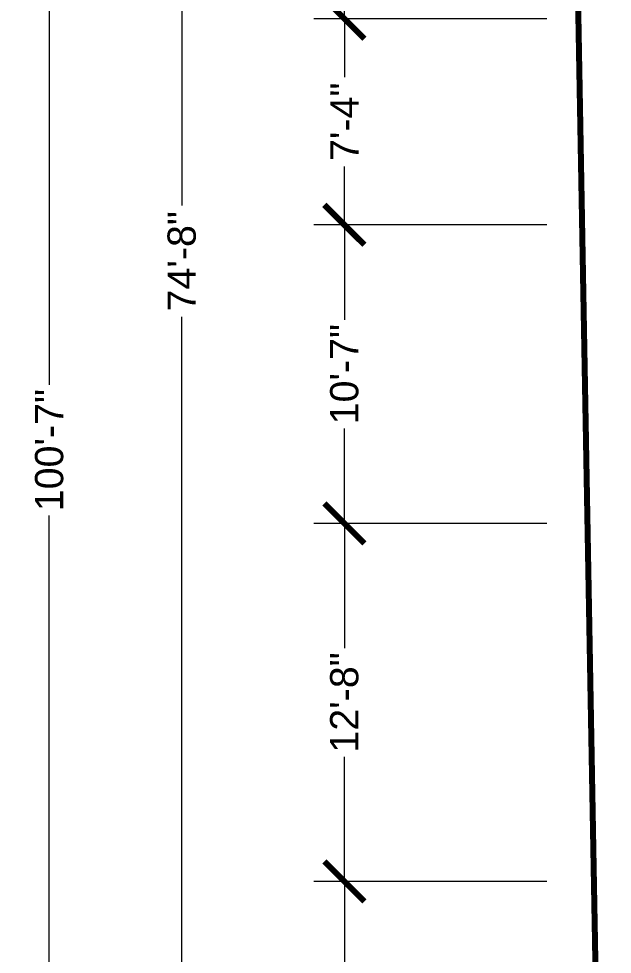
# Model space of a CAD drawing. Header units: millimetres. Extents: x 355 to 3640, y -248 to 1431.
# Drawn here: x 874.6 to 1126.9, y 388.6 to 786.8 of the extents above; entities that cross this region are included whole.
import ezdxf

# ---------------------------------------------------------------- set-up
doc = ezdxf.new("R2010")
doc.units = ezdxf.units.MM
doc.layers.get('0').update_dxf_attribs({"plot": 0})
doc.layers.add('DIMENSION', color=251, linetype='Continuous', lineweight=18)
doc.layers.add('PERIMETER', color=4, linetype='Continuous', lineweight=80)
doc.styles.get("Standard").update_dxf_attribs({"font": 'arial.ttf'})
doc.dimstyles.new('ISO-25', dxfattribs={"dimtxt": 12, "dimasz": 17, "dimexe": 13, "dimexo": 20, "dimgap": 3.125, "dimtad": 0, "dimtoh": 1, "dimdec": 0, "dimdsep": 46, "dimlunit": 4, "dimtxsty": 'Standard', "dimblk": 'ARCHTICK', "dimcen": 2.5, "dimclrd": 256, "dimclre": 256, "dimclrt": 256, "dimadec": 0, "dimazin": 0, "dimtfac": 1, "dimtdec": 0, "dimtmove": 0, "dimatfit": 3, "dimldrblk": 'DOT', "dimfxl": 1, "dimlwd": -1, "dimlwe": -1, "dimarcsym": 0})

# ---------------------------------------------------------------- blocks, each defined once
blk = doc.blocks.new('_ArchTick')
at = {"color": 0, "linetype": 'ByBlock', "const_width": 0.15}
blk.add_lwpolyline([(-0.5, -0.5), (0.5, 0.5)], dxfattribs=at)
blk = doc.blocks.new('*D10')
at = {"layer": 'DIMENSION', "transparency": 16777216}
for p, q in [((1099.1, 419.63), (1000.04, 419.63)), ((1013.04, 419.63), (1013.04, 350.68)), ((1013.04, 235.4), (1013.04, 304.34)), ((1099.1, 235.4), (1000.04, 235.4))]:
    blk.add_line(p, q, dxfattribs=at)
at = {"layer": 'DIMENSION', "transparency": 16777216, "xscale": 17, "yscale": 17, "zscale": 17}
for p, rotation in [((1013.04, 419.63), 90), ((1013.04, 235.4), 270)]:
    blk.add_blockref('_ArchTick', p, dxfattribs=dict(at, rotation=rotation))
at = {"layer": 'DIMENSION', "transparency": 16777216, "insert": (1013.04, 327.51), "char_height": 12, "attachment_point": 5, "rotation": 90}
blk.add_mtext('15\'-4"', dxfattribs=at)
blk = doc.blocks.new('_Dot')
at = {"color": 0, "linetype": 'ByBlock', "lineweight": -2}
blk.add_line((-0.5, 0), (-1, 0), dxfattribs=at)
at = {"color": 0, "linetype": 'ByBlock', "const_width": 0.5}
blk.add_lwpolyline([(-0.25, 0, 1), (0.25, 0, 1)], format="xyb", close=True, dxfattribs=at)
blk = doc.blocks.new('*D11')
at = {"layer": 'DIMENSION', "transparency": 16777216}
for p, q in [((1099.1, 571.97), (1000.04, 571.97)), ((1013.04, 571.97), (1013.04, 518.97)), ((1013.04, 419.63), (1013.04, 472.63)), ((1099.1, 419.63), (1000.04, 419.63))]:
    blk.add_line(p, q, dxfattribs=at)
at = {"layer": 'DIMENSION', "transparency": 16777216, "xscale": 17, "yscale": 17, "zscale": 17}
for p, rotation in [((1013.04, 571.97), 90), ((1013.04, 419.63), 270)]:
    blk.add_blockref('_ArchTick', p, dxfattribs=dict(at, rotation=rotation))
at = {"layer": 'DIMENSION', "transparency": 16777216, "insert": (1013.04, 495.8), "char_height": 12, "attachment_point": 5, "rotation": 90}
blk.add_mtext('12\'-8"', dxfattribs=at)
blk = doc.blocks.new('*D12')
at = {"layer": 'DIMENSION', "transparency": 16777216}
for p, q in [((1099.1, 699.05), (1000.04, 699.05)), ((1013.04, 699.05), (1013.04, 658.68)), ((1013.04, 571.97), (1013.04, 612.34)), ((1099.1, 571.97), (1000.04, 571.97))]:
    blk.add_line(p, q, dxfattribs=at)
at = {"layer": 'DIMENSION', "transparency": 16777216, "xscale": 17, "yscale": 17, "zscale": 17}
for p, rotation in [((1013.04, 699.05), 90), ((1013.04, 571.97), 270)]:
    blk.add_blockref('_ArchTick', p, dxfattribs=dict(at, rotation=rotation))
at = {"layer": 'DIMENSION', "transparency": 16777216, "insert": (1013.04, 635.51), "char_height": 12, "attachment_point": 5, "rotation": 90}
blk.add_mtext('10\'-7"', dxfattribs=at)
blk = doc.blocks.new('*D13')
at = {"layer": 'DIMENSION', "transparency": 16777216}
for p, q in [((1099.1, 786.77), (1000.04, 786.77)), ((1013.04, 786.77), (1013.04, 761.94)), ((1013.04, 699.05), (1013.04, 723.88)), ((1099.1, 699.05), (1000.04, 699.05))]:
    blk.add_line(p, q, dxfattribs=at)
at = {"layer": 'DIMENSION', "transparency": 16777216, "xscale": 17, "yscale": 17, "zscale": 17}
for p, rotation in [((1013.04, 786.77), 90), ((1013.04, 699.05), 270)]:
    blk.add_blockref('_ArchTick', p, dxfattribs=dict(at, rotation=rotation))
at = {"layer": 'DIMENSION', "transparency": 16777216, "insert": (1013.04, 742.91), "char_height": 12, "attachment_point": 5, "rotation": 90}
blk.add_mtext('7\'-4"', dxfattribs=at)
blk = doc.blocks.new('*D14')
at = {"layer": 'DIMENSION', "transparency": 16777216}
for p, q in [((1099.1, 990.68), (1000.04, 990.68)), ((1013.04, 990.68), (1013.04, 901.47)), ((1013.04, 786.77), (1013.04, 875.98)), ((1099.1, 786.77), (1000.04, 786.77))]:
    blk.add_line(p, q, dxfattribs=at)
at = {"layer": 'DIMENSION', "transparency": 16777216, "xscale": 17, "yscale": 17, "zscale": 17}
for p, rotation in [((1013.04, 990.68), 90), ((1013.04, 786.77), 270)]:
    blk.add_blockref('_ArchTick', p, dxfattribs=dict(at, rotation=rotation))
at = {"layer": 'DIMENSION', "transparency": 16777216, "insert": (1013.04, 888.72), "char_height": 12, "attachment_point": 5, "rotation": 90}
blk.add_mtext("17'", dxfattribs=at)
blk = doc.blocks.new('*D16')
at = {"layer": 'DIMENSION', "transparency": 16777216}
for p, q in [((1102.42, 1131.68), (930.92, 1131.68)), ((943.92, 1131.68), (943.92, 707.22)), ((943.92, 235.4), (943.92, 659.85)), ((1102.42, 235.4), (930.92, 235.4))]:
    blk.add_line(p, q, dxfattribs=at)
at = {"layer": 'DIMENSION', "transparency": 16777216, "xscale": 17, "yscale": 17, "zscale": 17}
for p, rotation in [((943.92, 1131.68), 90), ((943.92, 235.4), 270)]:
    blk.add_blockref('_ArchTick', p, dxfattribs=dict(at, rotation=rotation))
at = {"layer": 'DIMENSION', "transparency": 16777216, "insert": (943.92, 683.54), "char_height": 12, "attachment_point": 5, "rotation": 90}
blk.add_mtext('74\'-8"', dxfattribs=at)
blk = doc.blocks.new('*D33')
at = {"layer": 'DIMENSION', "transparency": 16777216}
for p, q in [((1084.94, 1206.47), (874.58, 1206.47)), ((887.58, 1206.47), (887.58, 631.02)), ((887.58, -0.1), (887.58, 575.35)), ((1106.66, -0.1), (874.58, -0.1))]:
    blk.add_line(p, q, dxfattribs=at)
at = {"layer": 'DIMENSION', "transparency": 16777216, "xscale": 17, "yscale": 17, "zscale": 17}
for p, rotation in [((887.58, 1206.47), 90), ((887.58, -0.1), 270)]:
    blk.add_blockref('_ArchTick', p, dxfattribs=dict(at, rotation=rotation))
at = {"layer": 'DIMENSION', "transparency": 16777216, "insert": (887.58, 603.18), "char_height": 12, "attachment_point": 5, "rotation": 90}
blk.add_mtext('100\'-7"', dxfattribs=at)

msp = doc.modelspace()

# ---------------------------------------------------------------- linework, layer by layer
at = {"layer": 'PERIMETER'}
msp.add_lwpolyline([(1104.94, 1206.47), (1126.66, -0.1), (1871.76, -0.1), (1775.03, 1205.18)], close=True, dxfattribs=at)

# ---------------------------------------------------------------- dimensions: what is measured, and where the dimension line sits
at = {"layer": 'DIMENSION'}
for base, p1, p2, picture, middle in [((887.58, -0.1), (1104.94, 1206.47), (1126.66, -0.1), '*D33', (887.58, 603.18)), ((943.92, 1131.68), (1122.42, 235.4), (1122.42, 1131.68), '*D16', (943.92, 683.54)), ((1013.04, 990.68), (1119.1, 786.77), (1119.1, 990.68), '*D14', (1013.04, 888.72)), ((1013.04, 786.77), (1119.1, 699.05), (1119.1, 786.77), '*D13', (1013.04, 742.91)), ((1013.04, 699.05), (1119.1, 571.97), (1119.1, 699.05), '*D12', (1013.04, 635.51)), ((1013.04, 571.97), (1119.1, 419.63), (1119.1, 571.97), '*D11', (1013.04, 495.8)), ((1013.04, 235.4), (1119.1, 419.63), (1119.1, 235.4), '*D10', (1013.04, 327.51))]:
    dim = msp.add_linear_dim(base=base, p1=p1, p2=p2, angle=90, dimstyle='ISO-25', dxfattribs=at)
    dim.commit()
    dim.dimension.update_dxf_attribs({"geometry": picture, "text_midpoint": middle})

doc.saveas('drawing.dxf')
